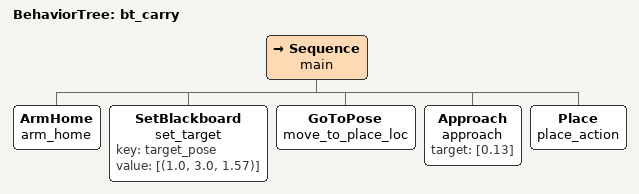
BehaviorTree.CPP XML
<root>
    <BehaviorTree ID="bt_carry">
    <Sequence name="main">
        <ArmHome name="arm_home" />
        <SetBlackboard name="set_target" key="target_pose" value="[(1.0, 3.0, 1.57)]" />
        <GoToPose name="move_to_place_loc"/>
        <Approach name="approach" target="[0.13]" />
        <Place name="place_action"/>
    </Sequence>
    </BehaviorTree>
</root>
